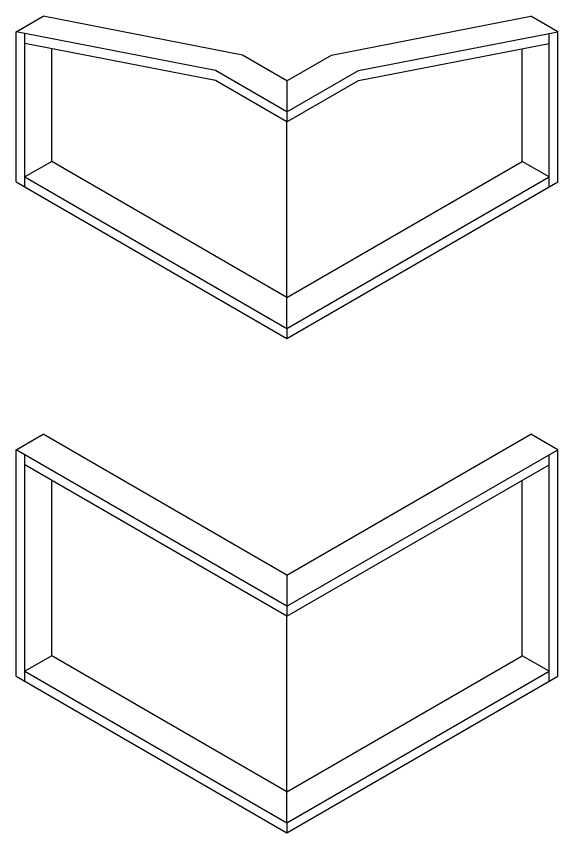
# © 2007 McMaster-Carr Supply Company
# Model space of a CAD drawing. Extents: x -23 to 190, y -172 to 85.
# Drawn here: x 16.5 to 75.5, y -171.8 to -82.9 of the extents above; entities that cross this region are included whole.
import ezdxf

# ---------------------------------------------------------------- set-up
doc = ezdxf.new("R2010")
doc.units = 0
doc.header["$MEASUREMENT"] = 0
doc.layers.add('FRAME', color=1, linetype='CONTINUOUS')

msp = doc.modelspace()

# ---------------------------------------------------------------- linework, layer by layer
at = {"layer": 'FRAME'}
for p, q in [((16.48, -84.58), (19.403, -82.893)), ((41.132, -87.114), (19.403, -82.893)), ((50.874, -87.114), (72.603, -82.893)), ((75.526, -84.58), (72.603, -82.893)), ((38.209, -88.801), (16.48, -84.58)), ((16.48, -100.937), (16.48, -84.58)), ((17.424, -101.482), (17.424, -84.764)), ((53.797, -88.801), (75.526, -84.58)), ((74.582, -101.482), (74.582, -84.764)), ((75.526, -100.937), (75.526, -84.58)), ((38.209, -89.892), (17.424, -85.854)), ((53.797, -89.892), (74.582, -85.854)), ((20.347, -98.704), (20.347, -86.422)), ((46.003, -89.926), (41.132, -87.114)), ((46.003, -89.926), (50.874, -87.114)), ((71.659, -98.704), (71.659, -86.422)), ((46.003, -93.301), (38.209, -88.801)), ((46.003, -93.301), (53.797, -88.801)), ((46.003, -94.392), (38.209, -89.892)), ((46.003, -94.392), (53.797, -89.892)), ((46.003, -89.926), (46.003, -94.392)), ((46.003, -113.517), (46.003, -94.392)), ((20.347, -98.704), (17.424, -100.392)), ((46.003, -113.517), (20.347, -98.704)), ((46.003, -113.517), (71.659, -98.704)), ((74.582, -100.392), (71.659, -98.704)), ((17.424, -100.392), (46.003, -116.892)), ((46.003, -116.892), (74.582, -100.392)), ((16.48, -100.937), (46.003, -117.982)), ((46.003, -117.982), (75.526, -100.937)), ((46.003, -116.892), (46.003, -113.517)), ((46.003, -116.892), (46.003, -117.982)), ((16.48, -130.107), (19.403, -128.419)), ((46.003, -143.777), (19.403, -128.419)), ((46.003, -143.777), (72.603, -128.419)), ((75.526, -130.107), (72.603, -128.419)), ((46.003, -147.152), (16.48, -130.107)), ((16.48, -154.788), (16.48, -130.107)), ((17.424, -155.333), (17.424, -130.652)), ((46.003, -147.152), (75.526, -130.107)), ((74.582, -155.333), (74.582, -130.652)), ((75.526, -154.788), (75.526, -130.107)), ((46.003, -148.243), (17.424, -131.743)), ((46.003, -148.243), (74.582, -131.743)), ((20.347, -152.555), (20.347, -133.43)), ((71.659, -152.555), (71.659, -133.43)), ((46.003, -143.777), (46.003, -148.243)), ((46.003, -167.368), (46.003, -148.243)), ((20.347, -152.555), (17.424, -154.243)), ((46.003, -167.368), (20.347, -152.555)), ((46.003, -167.368), (71.659, -152.555)), ((74.582, -154.243), (71.659, -152.555)), ((17.424, -154.243), (46.003, -170.743)), ((46.003, -170.743), (74.582, -154.243)), ((16.48, -154.788), (46.003, -171.833)), ((46.003, -171.833), (75.526, -154.788)), ((46.003, -170.743), (46.003, -167.368)), ((46.003, -170.743), (46.003, -171.833))]:
    msp.add_line(p, q, dxfattribs=at)

doc.saveas('drawing.dxf')
